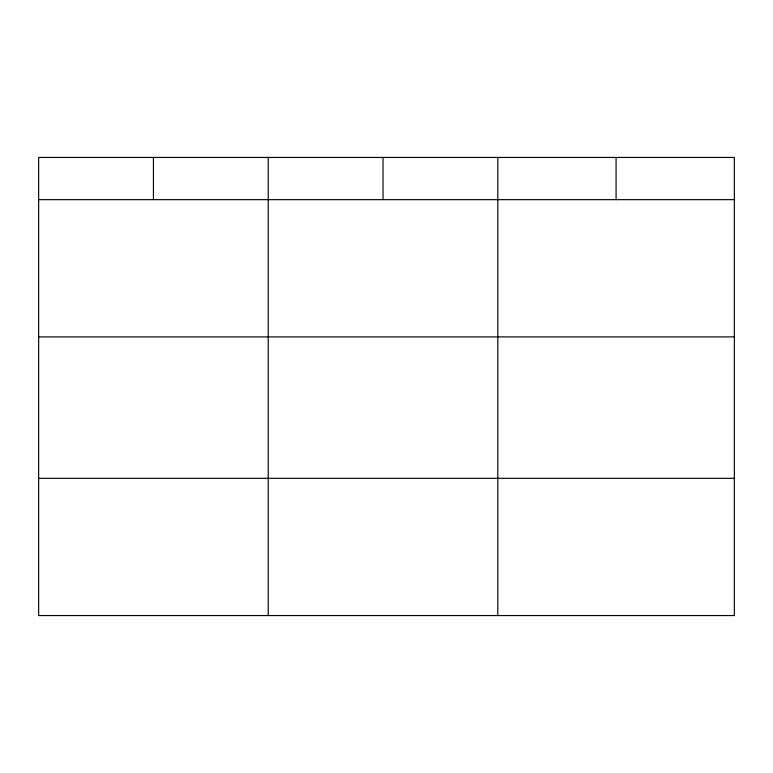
<?xml version="1.0" encoding="UTF-8"?>
<svg xmlns="http://www.w3.org/2000/svg" width="773" height="773" viewBox="0 0 773 773"><rect width="100%" height="100%" fill="white"/><g stroke="black" fill="none" stroke-linecap="round" stroke-linejoin="round"><path stroke-width="1.16" d="M734.35 336.902L734.35 157.441L38.65 157.441L38.65 615.559L734.35 615.559L734.35 336.902L38.65 336.902M38.65 199.656L734.35 199.656M38.65 478.313L734.35 478.313M616.081 157.441L616.081 199.656M497.812 157.441L497.812 615.559M383.022 157.441L383.022 199.656M268.231 157.441L268.231 615.559M153.441 157.441L153.441 199.656"/></g></svg>
